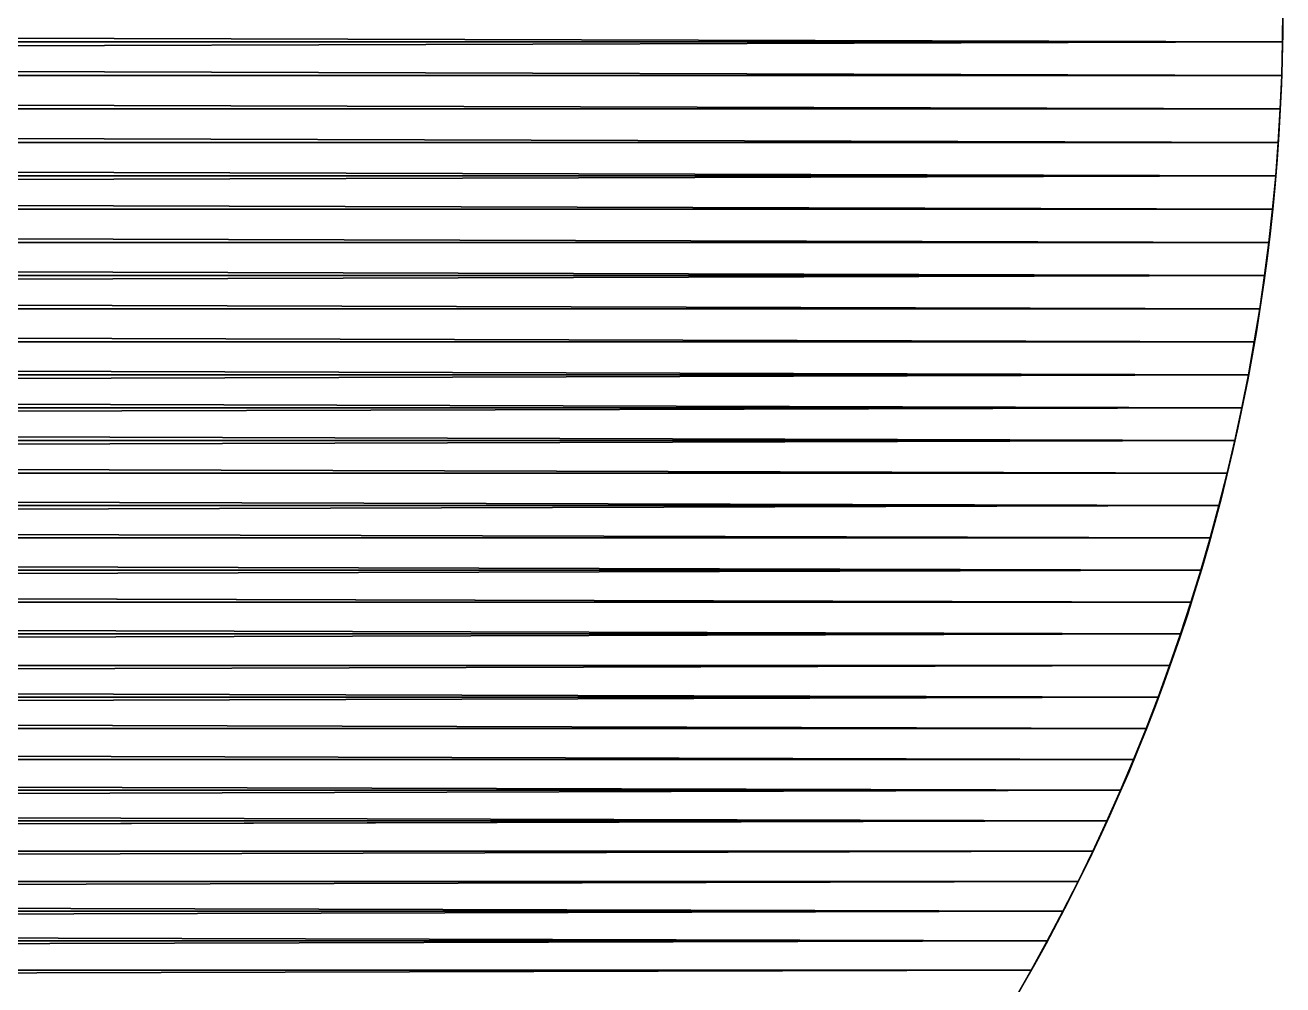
# Model space of a CAD drawing. Header units: millimetres. Extents: x 2995 to 3227, y 1383 to 1648.
# Drawn here: x 3072.868 to 3073.83, y 1604.346 to 1605.08 of the extents above; entities that cross this region are included whole.
import ezdxf

# ---------------------------------------------------------------- set-up
doc = ezdxf.new("R2010")
doc.units = ezdxf.units.MM

# ---------------------------------------------------------------- blocks, each defined once
blk = doc.blocks.new('EjeDireccion_5')
for p, q in [((20.1771, 68.7601, 6), (20.1771, 68.7601)), ((20.2027, 68.76076, 6), (20.2027, 68.76076)), ((20.04946, 68.75028, 6), (20.04946, 68.75028)), ((20.07491, 68.75312, 6), (20.07491, 68.75312)), ((20.10041, 68.75552, 6), (20.10041, 68.75552)), ((20.12595, 68.75748, 6), (20.12595, 68.75748)), ((20.15151, 68.75901, 6), (20.15151, 68.75901)), ((19.99872, 68.7433, 6), (19.99872, 68.7433)), ((20.02406, 68.74701, 6), (20.02406, 68.74701)), ((19.94824, 68.7346, 6), (19.94824, 68.7346)), ((19.97344, 68.73917, 6), (19.97344, 68.73917)), ((19.8981, 68.72418, 6), (19.8981, 68.72418)), ((19.92312, 68.72961, 6), (19.92312, 68.72961)), ((19.84833, 68.71205, 6), (19.84833, 68.71205)), ((19.87316, 68.71833, 6), (19.87316, 68.71833)), ((19.82361, 68.70536, 6), (19.82361, 68.70536)), ((19.79901, 68.69824, 6), (19.79901, 68.69824)), ((19.75019, 68.68274, 6), (19.75019, 68.68274)), ((19.77454, 68.6907, 6), (19.77454, 68.6907)), ((19.72599, 68.67437, 6), (19.72599, 68.67437)), ((19.70193, 68.66559, 6), (19.70193, 68.66559)), ((19.67803, 68.6564, 6), (19.67803, 68.6564)), ((19.65428, 68.6468, 6), (19.65428, 68.6468)), ((19.63071, 68.6368, 6), (19.63071, 68.6368)), ((19.60731, 68.62639, 6), (19.60731, 68.62639)), ((19.58408, 68.61559, 6), (19.58408, 68.61559)), ((19.56105, 68.60439, 6), (19.56105, 68.60439)), ((19.53821, 68.59281, 6), (19.53821, 68.59281)), ((19.51557, 68.58083, 6), (19.51557, 68.58083)), ((19.49314, 68.56847, 6), (19.49314, 68.56847))]:
    blk.add_line(p, q)
at = {"color": 250, "true_color": 0x1e1e1e}
for centre in [(20.22831, 67.26098, 6), (20.22831, 67.26098)]:
    blk.add_arc(centre, 1.5, 90, 180, dxfattribs=at)
mesh = blk.add_polyface(dxfattribs=at)
corners = [(20.22831, 68.76098, 6), (20.22831, 59.99874, 6), (29.04732, 64.16248, 6), (29.1182, 64.12868, 6), (29.19076, 64.09862, 6), (39.72831, 59.99874, 6), (29.26478, 64.07241, 6), (29.34008, 64.05011, 6), (29.41644, 64.03177, 6), (29.49366, 64.01746, 6), (29.57152, 64.00721, 6), (29.64981, 64.00105, 6), (29.72831, 63.99899, 6), (29.80681, 64.00105, 6), (29.8851, 64.00721, 6), (29.96296, 64.01746, 6), (30.04018, 64.03177, 6), (30.11654, 64.05011, 6), (30.19183, 64.07241, 6), (30.26586, 64.09862, 6), (30.33841, 64.12868, 6), (30.40929, 64.16248, 6), (30.47831, 64.19996, 6), (30.54527, 64.24099, 6), (30.60999, 64.28547, 6), (30.67229, 64.33328, 6), (30.732, 64.38428, 6), (30.78897, 64.43833, 6), (30.84303, 64.4953, 6), (30.89403, 64.55501, 6), (18.72831, 57.99874, 6), (23.04232, 55.9909, 6), (51.40198, 57.99874, 6), (23.35548, 55.96625, 6), (23.66692, 55.92525, 6), (23.97578, 55.86801, 6), (24.28122, 55.79467, 6), (24.58241, 55.70546, 6), (24.87852, 55.6006, 6), (25.16873, 55.48039, 6), (43.92467, 55.6006, 6), (28.72009, 50.31314, 6), (28.72831, 49.99912, 6)]
mesh.append_faces([[corners[k] for k in face] for face in [(2, 1, 3), (3, 1, 4), (4, 5, 6), (6, 5, 7), (7, 5, 8), (8, 5, 9), (9, 5, 10), (10, 5, 11), (11, 5, 12), (12, 5, 13), (13, 5, 14), (14, 5, 15), (15, 5, 16), (16, 5, 17), (17, 5, 18), (18, 5, 19), (19, 5, 20), (20, 5, 21), (21, 5, 22), (22, 5, 23), (23, 5, 24), (24, 5, 25), (25, 5, 26), (26, 5, 27), (27, 5, 28), (28, 5, 29), (30, 31, 32)]], dxfattribs={"vtx0": -1, "vtx1": -1, "color": 250})
mesh.append_faces([[corners[k] for k in face] for face in [(0, 1, 2)]], dxfattribs={"vtx0": -1, "vtx1": -1, "vtx2": -1, "color": 250})
mesh.append_faces([[corners[k] for k in face] for face in [(4, 1, 5), (32, 31, 33), (32, 33, 34), (32, 34, 35), (32, 35, 36), (32, 36, 37), (32, 37, 38), (32, 38, 39), (40, 41, 42)]], dxfattribs={"vtx0": -1, "vtx2": -1, "color": 250})
mesh = blk.add_polyface(dxfattribs=at)
corners = [(19.40563, 68.51525, 6), (19.38434, 60.2587, 6), (19.40563, 60.24447, 6), (19.42717, 60.23061, 6), (19.42717, 68.52912, 6), (19.44893, 60.21711, 6), (19.47093, 68.55573, 6), (19.47093, 60.20399, 6), (19.49314, 60.19125, 6), (19.51557, 68.58083, 6), (19.51557, 60.17889, 6), (19.53821, 60.16691, 6), (19.56105, 68.60439, 6), (19.56105, 60.15533, 6), (19.58408, 68.61559, 6), (19.58408, 60.14413, 6), (19.60731, 68.62639, 6), (19.60731, 60.13333, 6), (19.63071, 60.12293, 6), (19.63071, 68.6368, 6), (19.65428, 60.11292, 6), (19.65428, 68.6468, 6), (19.67803, 60.10332, 6), (19.70193, 68.66559, 6), (19.70193, 60.09413, 6), (19.72599, 60.08535, 6), (19.75019, 68.68274, 6), (19.75019, 60.07698, 6), (19.77454, 60.06903, 6), (19.79901, 68.69824, 6), (19.79901, 60.06149, 6), (19.82361, 60.05437, 6), (19.82361, 68.70536, 6), (19.84833, 60.04767, 6), (19.84833, 68.71205, 6), (19.87316, 60.04139, 6), (19.8981, 68.72418, 6), (19.8981, 60.03554, 6), (19.92312, 68.72961, 6), (19.92312, 60.03012, 6), (19.94824, 68.7346, 6), (19.94824, 60.02512, 6), (19.97344, 60.02055, 6), (19.97344, 68.73917, 6), (19.99872, 60.01642, 6), (19.99872, 68.7433, 6), (20.02406, 60.01271, 6), (20.02406, 68.74701, 6), (20.04946, 60.00944, 6), (20.04946, 68.75028, 6), (20.07491, 60.00661, 6), (20.10041, 68.75552, 6), (20.10041, 60.00421, 6), (20.12595, 60.00224, 6), (20.12595, 68.75748, 6), (20.15151, 60.00071, 6), (20.15151, 68.75901, 6), (20.1771, 59.99962, 6), (20.1771, 68.7601, 6), (20.2027, 59.99896, 6), (20.2027, 68.76076, 6), (20.22831, 59.99874, 6), (23.04232, 55.9909, 6), (18.72831, 57.99874, 6), (18.72831, 55.99418, 6)]
mesh.append_faces([[corners[k] for k in face] for face in [(62, 63, 64)]], dxfattribs={"vtx0": -1, "color": 250})
mesh.append_faces([[corners[k] for k in face] for face in [(0, 1, 2), (0, 2, 3), (4, 3, 5), (6, 5, 7), (6, 7, 8), (9, 8, 10), (9, 10, 11), (12, 11, 13), (14, 13, 15), (16, 15, 17), (16, 17, 18), (19, 18, 20), (21, 20, 22), (23, 22, 24), (23, 24, 25), (26, 25, 27), (26, 27, 28), (29, 28, 30), (29, 30, 31), (32, 31, 33), (34, 33, 35), (36, 35, 37), (38, 37, 39), (40, 39, 41), (40, 41, 42), (43, 42, 44), (45, 44, 46), (47, 46, 48), (49, 48, 50), (51, 50, 52), (51, 52, 53), (54, 53, 55), (56, 55, 57), (58, 57, 59), (60, 59, 61)]], dxfattribs={"vtx0": -1, "vtx2": -1, "color": 250})
mesh = blk.add_polyface(dxfattribs=at)
corners = [(51.40198, 57.99874), (18.72831, 55.99418), (18.72831, 57.99874), (23.04232, 55.9909), (23.35548, 55.96625), (23.66692, 55.92525), (23.97578, 55.86801), (24.28122, 55.79467), (24.58241, 55.70546), (19.8981, 60.03554), (19.8981, 68.72418), (19.92312, 60.03012), (19.92312, 68.72961), (19.94824, 60.02512), (19.94824, 68.7346), (19.97344, 60.02055), (19.97344, 68.73917), (19.99872, 60.01642), (20.02406, 68.74701), (20.02406, 60.01271), (20.04946, 60.00944), (20.04946, 68.75028), (20.07491, 60.00661), (20.07491, 68.75312), (20.10041, 60.00421), (20.10041, 68.75552), (20.12595, 60.00224), (20.12595, 68.75748), (20.15151, 60.00071), (20.15151, 68.75901), (20.1771, 59.99962), (20.2027, 68.76076), (20.2027, 59.99896), (20.22831, 59.99874), (26.39961, 64.41718), (26.46078, 64.24445), (26.5309, 64.07516), (26.60979, 63.90978), (26.69722, 63.74874), (26.79296, 63.59251), (26.89675, 63.44149), (27.0083, 63.29612), (27.1273, 63.15679), (27.25344, 63.02387), (27.38635, 62.89774), (27.52569, 62.77873), (27.67106, 62.66718), (27.82207, 62.5634), (27.97831, 62.46765), (28.13934, 62.38022), (28.30473, 62.30133), (28.47402, 62.23121), (28.64675, 62.17004), (28.82244, 62.118), (29.00062, 62.07523), (39.72831, 59.99874), (29.18079, 62.04183), (29.36246, 62.01792), (29.54513, 62.00354), (29.72831, 61.99874), (29.91148, 62.00354), (30.09416, 62.01792), (30.27583, 62.04183), (30.456, 62.07523), (30.63418, 62.118)]
mesh.append_faces([[corners[k] for k in face] for face in [(0, 1, 2)]], dxfattribs={"vtx0": -1, "color": 250})
mesh.append_faces([[corners[k] for k in face] for face in [(1, 0, 3), (3, 0, 4), (4, 0, 5), (5, 0, 6), (6, 0, 7), (7, 0, 8), (9, 10, 11), (11, 12, 13), (13, 14, 15), (15, 16, 17), (17, 18, 19), (19, 18, 20), (20, 21, 22), (22, 23, 24), (24, 25, 26), (26, 27, 28), (28, 29, 30), (30, 31, 32), (32, 31, 33), (33, 54, 55)]], dxfattribs={"vtx0": -1, "vtx1": -1, "color": 250})
mesh.append_faces([[corners[k] for k in face] for face in [(33, 34, 35), (33, 35, 36), (33, 36, 37), (33, 37, 38), (33, 38, 39), (33, 39, 40), (33, 40, 41), (33, 41, 42), (33, 42, 43), (33, 43, 44), (33, 44, 45), (33, 45, 46), (33, 46, 47), (33, 47, 48), (33, 48, 49), (33, 49, 50), (33, 50, 51), (33, 51, 52), (33, 52, 53), (33, 53, 54), (55, 54, 56), (55, 56, 57), (55, 57, 58), (55, 58, 59), (55, 59, 60), (55, 60, 61), (55, 61, 62), (55, 62, 63), (55, 63, 64)]], dxfattribs={"vtx0": -1, "vtx2": -1, "color": 250})
mesh = blk.add_polyface(dxfattribs=at)
corners = [(19.79901, 60.06149), (19.77454, 68.6907), (19.79901, 68.69824), (19.82361, 60.05437), (19.82361, 68.70536), (19.84833, 68.71205), (19.84833, 60.04767), (19.87316, 60.04139), (19.87316, 68.71833), (19.8981, 60.03554), (19.8981, 68.72418), (19.92312, 60.03012), (19.92312, 68.72961), (19.94824, 60.02512), (19.94824, 68.7346), (19.97344, 60.02055), (19.97344, 68.73917), (19.99872, 60.01642), (19.99872, 68.7433), (20.02406, 68.74701), (20.04946, 60.00944), (20.04946, 68.75028), (20.07491, 60.00661), (20.07491, 68.75312), (20.10041, 60.00421), (20.10041, 68.75552), (20.12595, 60.00224), (20.12595, 68.75748), (20.15151, 60.00071), (20.15151, 68.75901), (20.1771, 59.99962), (20.1771, 68.7601), (20.2027, 68.76076), (20.22831, 59.99874), (20.22831, 68.76098), (26.22831, 68.76098), (26.22831, 65.49874), (26.23311, 65.31557), (26.24748, 65.13289), (26.2714, 64.95122), (26.30479, 64.77105), (26.34757, 64.59288), (26.39961, 64.41718), (39.72831, 59.99874), (33.05701, 64.41718), (33.10905, 64.59288), (33.15183, 64.77105), (33.18522, 64.95122), (33.20914, 65.13289), (33.22351, 65.31557), (33.22831, 65.49874), (33.22831, 68.76098), (39.72831, 68.76098), (51.40198, 59.99874), (40.21944, 68.75455), (40.71023, 68.73527), (41.20035, 68.70314), (41.68946, 68.6582), (42.17722, 68.60047), (42.66331, 68.52999), (43.14739, 68.44681), (43.62912, 68.35099), (44.10818, 68.24259), (44.58424, 68.12168), (45.05696, 67.98836), (45.52604, 67.84271)]
mesh.append_faces([[corners[k] for k in face] for face in [(0, 2, 3), (3, 5, 6), (6, 5, 7), (7, 8, 9)]], dxfattribs={"vtx0": -1, "vtx1": -1, "color": 250})
mesh.append_faces([[corners[k] for k in face] for face in [(0, 1, 2), (3, 2, 4), (3, 4, 5), (7, 5, 8), (9, 8, 10), (11, 10, 12), (13, 12, 14), (15, 14, 16), (17, 16, 18), (17, 18, 19), (20, 19, 21), (22, 21, 23), (24, 23, 25), (26, 25, 27), (28, 27, 29), (30, 29, 31), (30, 31, 32), (33, 32, 34), (33, 34, 35), (33, 35, 36), (33, 36, 37), (33, 37, 38), (33, 38, 39), (33, 39, 40), (33, 40, 41), (33, 41, 42), (43, 44, 45), (43, 45, 46), (43, 46, 47), (43, 47, 48), (43, 48, 49), (43, 49, 50), (43, 50, 51), (43, 51, 52), (53, 52, 54), (53, 54, 55), (53, 55, 56), (53, 56, 57), (53, 57, 58), (53, 58, 59), (53, 59, 60), (53, 60, 61), (53, 61, 62), (53, 62, 63), (53, 63, 64), (53, 64, 65)]], dxfattribs={"vtx0": -1, "vtx2": -1, "color": 250})
mesh = blk.add_polyface(dxfattribs=at)
corners = [(20.12595, 68.75748, 6), (20.15151, 60.00071, 6), (20.15151, 68.75901, 6), (20.1771, 59.99962, 6), (20.1771, 68.7601, 6), (20.2027, 59.99896, 6), (20.2027, 68.76076, 6), (20.22831, 59.99874, 6), (20.22831, 68.76098, 6), (28.72461, 64.38428, 6), (28.66765, 64.43833, 6), (28.61359, 64.4953, 6), (28.56259, 64.55501, 6), (28.51478, 64.61732, 6), (28.4703, 64.68204, 6), (28.42927, 64.74899, 6), (28.3918, 64.81801, 6), (28.35799, 64.88889, 6), (28.32794, 64.96144, 6), (28.30172, 65.03547, 6), (28.27942, 65.11077, 6), (28.26109, 65.18713, 6), (28.24678, 65.26434, 6), (28.23653, 65.3422, 6), (28.23036, 65.42049, 6), (28.22831, 65.49899, 6), (28.72461, 66.61371, 6), (28.66765, 66.55965, 6), (28.61359, 66.50269, 6), (28.56259, 66.44297, 6), (28.51478, 66.38067, 6), (28.4703, 66.31595, 6), (28.42927, 66.24899, 6), (28.3918, 66.17998, 6), (28.35799, 66.1091, 6), (28.32794, 66.03655, 6), (28.30172, 65.96252, 6), (28.27942, 65.88722, 6), (28.26109, 65.81086, 6), (28.24678, 65.73365, 6), (28.23653, 65.65579, 6), (28.23036, 65.5775, 6)]
mesh.append_faces([[corners[k] for k in face] for face in [(0, 1, 2), (2, 3, 4), (4, 5, 6), (6, 7, 8), (26, 8, 27), (27, 8, 28), (28, 8, 29), (29, 8, 30), (30, 8, 31), (31, 8, 32), (32, 8, 33), (33, 8, 34), (34, 8, 35), (35, 8, 36), (36, 8, 37), (37, 8, 38), (38, 8, 39), (39, 8, 40), (40, 8, 41), (41, 8, 25)]], dxfattribs={"vtx0": -1, "vtx1": -1, "color": 250})
mesh.append_faces([[corners[k] for k in face] for face in [(8, 9, 10), (8, 10, 11), (8, 11, 12), (8, 12, 13), (8, 13, 14), (8, 14, 15), (8, 15, 16), (8, 16, 17), (8, 17, 18), (8, 18, 19), (8, 19, 20), (8, 20, 21), (8, 21, 22), (8, 22, 23), (8, 23, 24), (8, 24, 25)]], dxfattribs={"vtx0": -1, "vtx2": -1, "color": 250})
mesh = blk.add_polyface(dxfattribs=at)
corners = [(20.15151, 68.75901, 6), (20.1771, 68.7601), (20.15151, 68.75901), (20.1771, 68.7601, 6)]
mesh.append_faces([[corners[k] for k in face] for face in [(0, 1, 2), (1, 0, 3)]], dxfattribs={"vtx0": -1, "color": 250})
mesh = blk.add_polyface(dxfattribs=at)
corners = [(20.1771, 68.7601, 6), (20.2027, 68.76076), (20.1771, 68.7601), (20.2027, 68.76076, 6)]
mesh.append_faces([[corners[k] for k in face] for face in [(0, 1, 2), (1, 0, 3)]], dxfattribs={"vtx0": -1, "color": 250})
mesh = blk.add_polyface(dxfattribs=at)
corners = [(20.2027, 68.76076), (20.22831, 68.76098, 6), (20.22831, 68.76098), (20.2027, 68.76076, 6)]
mesh.append_faces([[corners[k] for k in face] for face in [(0, 1, 2), (1, 0, 3)]], dxfattribs={"vtx0": -1, "color": 250})
mesh = blk.add_polyface(dxfattribs=at)
corners = [(19.26195, 68.40821, 6), (19.26195, 60.35151, 6), (19.28168, 68.42455, 6), (19.30168, 60.31918, 6), (19.30168, 68.44054, 6), (19.32195, 68.45619, 6), (19.32195, 60.30353, 6), (19.34249, 68.47149, 6), (19.36329, 60.27329, 6), (19.36329, 68.48643, 6), (19.38434, 60.2587, 6), (19.38434, 68.50102, 6), (19.40563, 68.51525, 6), (19.42717, 60.23061, 6), (19.42717, 68.52912, 6), (19.44893, 60.21711, 6), (19.44893, 68.54261, 6), (19.47093, 68.55573, 6), (19.49314, 60.19125, 6), (19.49314, 68.56847, 6), (19.51557, 68.58083, 6), (19.53821, 60.16691, 6), (19.53821, 68.59281, 6), (19.56105, 68.60439, 6), (19.56105, 60.15533, 6), (19.58408, 68.61559, 6), (19.58408, 60.14413, 6), (19.60731, 68.62639, 6), (19.63071, 60.12293, 6), (19.63071, 68.6368, 6), (19.65428, 60.11292, 6), (19.65428, 68.6468, 6), (19.67803, 60.10332, 6), (19.67803, 68.6564, 6), (19.70193, 68.66559, 6), (19.72599, 60.08535, 6), (19.72599, 68.67437, 6), (19.75019, 68.68274, 6), (19.77454, 60.06903, 6), (19.77454, 68.6907, 6), (19.79901, 68.69824, 6), (19.82361, 60.05437, 6), (19.82361, 68.70536, 6), (19.84833, 60.04767, 6), (19.84833, 68.71205, 6), (19.87316, 60.04139, 6), (19.87316, 68.71833, 6), (19.8981, 68.72418, 6), (19.8981, 60.03554, 6), (19.92312, 68.72961, 6), (19.92312, 60.03012, 6), (19.94824, 68.7346, 6), (19.97344, 60.02055, 6), (19.97344, 68.73917, 6), (19.99872, 60.01642, 6), (19.99872, 68.7433, 6), (20.02406, 60.01271, 6), (20.02406, 68.74701, 6), (20.04946, 60.00944, 6), (20.04946, 68.75028, 6), (20.07491, 60.00661, 6), (20.07491, 68.75312, 6), (20.10041, 68.75552, 6), (20.12595, 60.00224, 6), (20.12595, 68.75748, 6)]
mesh.append_faces([[corners[k] for k in face] for face in [(0, 1, 2), (2, 3, 4), (4, 3, 5), (5, 6, 7), (7, 8, 9), (9, 10, 11), (11, 10, 12), (12, 13, 14), (14, 15, 16), (16, 15, 17), (17, 18, 19), (19, 18, 20), (20, 21, 22), (22, 21, 23), (23, 24, 25), (25, 26, 27), (27, 28, 29), (29, 30, 31), (31, 32, 33), (33, 32, 34), (34, 35, 36), (36, 35, 37), (37, 38, 39), (39, 38, 40), (40, 41, 42), (42, 43, 44), (44, 45, 46), (46, 45, 47), (47, 48, 49), (49, 50, 51), (51, 52, 53), (53, 54, 55), (55, 56, 57), (57, 58, 59), (59, 60, 61), (61, 60, 62), (62, 63, 64)]], dxfattribs={"vtx0": -1, "vtx1": -1, "color": 250})
mesh = blk.add_polyface(dxfattribs=at)
corners = [(20.02406, 68.74701, 6), (20.04946, 68.75028), (20.02406, 68.74701), (20.04946, 68.75028, 6)]
mesh.append_faces([[corners[k] for k in face] for face in [(0, 1, 2), (1, 0, 3)]], dxfattribs={"vtx0": -1, "color": 250})
mesh = blk.add_polyface(dxfattribs=at)
corners = [(20.04946, 68.75028), (20.07491, 68.75312, 6), (20.07491, 68.75312), (20.04946, 68.75028, 6)]
mesh.append_faces([[corners[k] for k in face] for face in [(0, 1, 2), (1, 0, 3)]], dxfattribs={"vtx0": -1, "color": 250})
mesh = blk.add_polyface(dxfattribs=at)
corners = [(20.07491, 68.75312, 6), (20.10041, 68.75552), (20.07491, 68.75312), (20.10041, 68.75552, 6)]
mesh.append_faces([[corners[k] for k in face] for face in [(0, 1, 2), (1, 0, 3)]], dxfattribs={"vtx0": -1, "color": 250})
mesh = blk.add_polyface(dxfattribs=at)
corners = [(20.10041, 68.75552), (20.12595, 68.75748, 6), (20.12595, 68.75748), (20.10041, 68.75552, 6)]
mesh.append_faces([[corners[k] for k in face] for face in [(0, 1, 2), (1, 0, 3)]], dxfattribs={"vtx0": -1, "color": 250})
mesh = blk.add_polyface(dxfattribs=at)
corners = [(20.12595, 68.75748, 6), (20.15151, 68.75901), (20.12595, 68.75748), (20.15151, 68.75901, 6)]
mesh.append_faces([[corners[k] for k in face] for face in [(0, 1, 2), (1, 0, 3)]], dxfattribs={"vtx0": -1, "color": 250})
mesh = blk.add_polyface(dxfattribs=at)
corners = [(19.97344, 68.73917, 6), (19.99872, 68.7433), (19.97344, 68.73917), (19.99872, 68.7433, 6)]
mesh.append_faces([[corners[k] for k in face] for face in [(0, 1, 2), (1, 0, 3)]], dxfattribs={"vtx0": -1, "color": 250})
mesh = blk.add_polyface(dxfattribs=at)
corners = [(19.99872, 68.7433), (20.02406, 68.74701, 6), (20.02406, 68.74701), (19.99872, 68.7433, 6)]
mesh.append_faces([[corners[k] for k in face] for face in [(0, 1, 2), (1, 0, 3)]], dxfattribs={"vtx0": -1, "color": 250})
mesh = blk.add_polyface(dxfattribs=at)
corners = [(19.92312, 68.72961, 6), (19.94824, 68.7346), (19.92312, 68.72961), (19.94824, 68.7346, 6)]
mesh.append_faces([[corners[k] for k in face] for face in [(0, 1, 2), (1, 0, 3)]], dxfattribs={"vtx0": -1, "color": 250})
mesh = blk.add_polyface(dxfattribs=at)
corners = [(19.94824, 68.7346), (19.97344, 68.73917, 6), (19.97344, 68.73917), (19.94824, 68.7346, 6)]
mesh.append_faces([[corners[k] for k in face] for face in [(0, 1, 2), (1, 0, 3)]], dxfattribs={"vtx0": -1, "color": 250})
mesh = blk.add_polyface(dxfattribs=at)
corners = [(19.87316, 68.71833), (19.8981, 68.72418, 6), (19.8981, 68.72418), (19.87316, 68.71833, 6)]
mesh.append_faces([[corners[k] for k in face] for face in [(0, 1, 2), (1, 0, 3)]], dxfattribs={"vtx0": -1, "color": 250})
mesh = blk.add_polyface(dxfattribs=at)
corners = [(19.8981, 68.72418, 6), (19.92312, 68.72961), (19.8981, 68.72418), (19.92312, 68.72961, 6)]
mesh.append_faces([[corners[k] for k in face] for face in [(0, 1, 2), (1, 0, 3)]], dxfattribs={"vtx0": -1, "color": 250})
mesh = blk.add_polyface(dxfattribs=at)
corners = [(19.82361, 68.70536), (19.84833, 68.71205, 6), (19.84833, 68.71205), (19.82361, 68.70536, 6)]
mesh.append_faces([[corners[k] for k in face] for face in [(0, 1, 2), (1, 0, 3)]], dxfattribs={"vtx0": -1, "color": 250})
mesh = blk.add_polyface(dxfattribs=at)
corners = [(19.84833, 68.71205, 6), (19.87316, 68.71833), (19.84833, 68.71205), (19.87316, 68.71833, 6)]
mesh.append_faces([[corners[k] for k in face] for face in [(0, 1, 2), (1, 0, 3)]], dxfattribs={"vtx0": -1, "color": 250})
mesh = blk.add_polyface(dxfattribs=at)
corners = [(19.79901, 68.69824, 6), (19.82361, 68.70536), (19.79901, 68.69824), (19.82361, 68.70536, 6)]
mesh.append_faces([[corners[k] for k in face] for face in [(0, 1, 2), (1, 0, 3)]], dxfattribs={"vtx0": -1, "color": 250})
mesh = blk.add_polyface(dxfattribs=at)
corners = [(19.77454, 68.6907), (19.79901, 68.69824, 6), (19.79901, 68.69824), (19.77454, 68.6907, 6)]
mesh.append_faces([[corners[k] for k in face] for face in [(0, 1, 2), (1, 0, 3)]], dxfattribs={"vtx0": -1, "color": 250})
mesh = blk.add_polyface(dxfattribs=at)
corners = [(19.22334, 60.38517), (19.2425, 68.39155), (19.2425, 60.36817), (19.26195, 68.40821), (19.26195, 60.35151), (19.28168, 60.33518), (19.28168, 68.42455), (19.30168, 68.44054), (19.30168, 60.31918), (19.32195, 68.45619), (19.32195, 60.30353), (19.34249, 68.47149), (19.34249, 60.28823), (19.36329, 60.27329), (19.36329, 68.48643), (19.38434, 68.50102), (19.38434, 60.2587), (19.40563, 60.24447), (19.40563, 68.51525), (19.42717, 68.52912), (19.42717, 60.23061), (19.44893, 68.54261), (19.44893, 60.21711), (19.47093, 68.55573), (19.47093, 60.20399), (19.49314, 68.56847), (19.49314, 60.19125), (19.51557, 68.58083), (19.51557, 60.17889), (19.53821, 68.59281), (19.53821, 60.16691), (19.56105, 60.15533), (19.56105, 68.60439), (19.58408, 68.61559), (19.58408, 60.14413), (19.60731, 68.62639), (19.60731, 60.13333), (19.63071, 68.6368), (19.63071, 60.12293), (19.65428, 60.11292), (19.65428, 68.6468), (19.67803, 60.10332), (19.67803, 68.6564), (19.70193, 60.09413), (19.70193, 68.66559), (19.72599, 68.67437), (19.72599, 60.08535), (19.75019, 68.68274), (19.75019, 60.07698), (19.77454, 60.06903), (19.77454, 68.6907), (19.79901, 60.06149)]
mesh.append_faces([[corners[k] for k in face] for face in [(0, 1, 2), (2, 3, 4), (4, 3, 5), (5, 7, 8), (8, 9, 10), (10, 11, 12), (12, 11, 13), (13, 15, 16), (16, 15, 17), (17, 19, 20), (20, 21, 22), (22, 23, 24), (24, 25, 26), (26, 27, 28), (28, 29, 30), (30, 29, 31), (31, 33, 34), (34, 35, 36), (36, 37, 38), (38, 37, 39), (39, 40, 41), (41, 42, 43), (43, 45, 46), (46, 47, 48), (48, 47, 49), (49, 50, 51)]], dxfattribs={"vtx0": -1, "vtx1": -1, "color": 250})
mesh.append_faces([[corners[k] for k in face] for face in [(2, 1, 3), (5, 3, 6), (5, 6, 7), (8, 7, 9), (10, 9, 11), (13, 11, 14), (13, 14, 15), (17, 15, 18), (17, 18, 19), (20, 19, 21), (22, 21, 23), (24, 23, 25), (26, 25, 27), (28, 27, 29), (31, 29, 32), (31, 32, 33), (34, 33, 35), (36, 35, 37), (39, 37, 40), (41, 40, 42), (43, 42, 44), (43, 44, 45), (46, 45, 47), (49, 47, 50)]], dxfattribs={"vtx0": -1, "vtx2": -1, "color": 250})
mesh = blk.add_polyface(dxfattribs=at)
corners = [(19.72599, 68.67437, 6), (19.75019, 68.68274), (19.72599, 68.67437), (19.75019, 68.68274, 6)]
mesh.append_faces([[corners[k] for k in face] for face in [(0, 1, 2), (1, 0, 3)]], dxfattribs={"vtx0": -1, "color": 250})
mesh = blk.add_polyface(dxfattribs=at)
corners = [(19.75019, 68.68274, 6), (19.77454, 68.6907), (19.75019, 68.68274), (19.77454, 68.6907, 6)]
mesh.append_faces([[corners[k] for k in face] for face in [(0, 1, 2), (1, 0, 3)]], dxfattribs={"vtx0": -1, "color": 250})
mesh = blk.add_polyface(dxfattribs=at)
corners = [(19.70193, 68.66559), (19.72599, 68.67437, 6), (19.72599, 68.67437), (19.70193, 68.66559, 6)]
mesh.append_faces([[corners[k] for k in face] for face in [(0, 1, 2), (1, 0, 3)]], dxfattribs={"vtx0": -1, "color": 250})
mesh = blk.add_polyface(dxfattribs=at)
corners = [(19.67803, 68.6564, 6), (19.70193, 68.66559), (19.67803, 68.6564), (19.70193, 68.66559, 6)]
mesh.append_faces([[corners[k] for k in face] for face in [(0, 1, 2), (1, 0, 3)]], dxfattribs={"vtx0": -1, "color": 250})
mesh = blk.add_polyface(dxfattribs=at)
corners = [(19.65428, 68.6468), (19.67803, 68.6564, 6), (19.67803, 68.6564), (19.65428, 68.6468, 6)]
mesh.append_faces([[corners[k] for k in face] for face in [(0, 1, 2), (1, 0, 3)]], dxfattribs={"vtx0": -1, "color": 250})
mesh = blk.add_polyface(dxfattribs=at)
corners = [(19.63071, 68.6368, 6), (19.65428, 68.6468), (19.63071, 68.6368), (19.65428, 68.6468, 6)]
mesh.append_faces([[corners[k] for k in face] for face in [(0, 1, 2), (1, 0, 3)]], dxfattribs={"vtx0": -1, "color": 250})
mesh = blk.add_polyface(dxfattribs=at)
corners = [(19.60731, 68.62639, 6), (19.63071, 68.6368), (19.60731, 68.62639), (19.63071, 68.6368, 6)]
mesh.append_faces([[corners[k] for k in face] for face in [(0, 1, 2), (1, 0, 3)]], dxfattribs={"vtx0": -1, "color": 250})
mesh = blk.add_polyface(dxfattribs=at)
corners = [(19.58408, 68.61559), (19.60731, 68.62639, 6), (19.60731, 68.62639), (19.58408, 68.61559, 6)]
mesh.append_faces([[corners[k] for k in face] for face in [(0, 1, 2), (1, 0, 3)]], dxfattribs={"vtx0": -1, "color": 250})
mesh = blk.add_polyface(dxfattribs=at)
corners = [(19.56105, 68.60439, 6), (19.58408, 68.61559), (19.56105, 68.60439), (19.58408, 68.61559, 6)]
mesh.append_faces([[corners[k] for k in face] for face in [(0, 1, 2), (1, 0, 3)]], dxfattribs={"vtx0": -1, "color": 250})
mesh = blk.add_polyface(dxfattribs=at)
corners = [(19.53821, 68.59281, 6), (19.56105, 68.60439), (19.53821, 68.59281), (19.56105, 68.60439, 6)]
mesh.append_faces([[corners[k] for k in face] for face in [(0, 1, 2), (1, 0, 3)]], dxfattribs={"vtx0": -1, "color": 250})
mesh = blk.add_polyface(dxfattribs=at)
corners = [(19.51557, 68.58083), (19.53821, 68.59281, 6), (19.53821, 68.59281), (19.51557, 68.58083, 6)]
mesh.append_faces([[corners[k] for k in face] for face in [(0, 1, 2), (1, 0, 3)]], dxfattribs={"vtx0": -1, "color": 250})
mesh = blk.add_polyface(dxfattribs=at)
corners = [(19.49314, 68.56847, 6), (19.51557, 68.58083), (19.49314, 68.56847), (19.51557, 68.58083, 6)]
mesh.append_faces([[corners[k] for k in face] for face in [(0, 1, 2), (1, 0, 3)]], dxfattribs={"vtx0": -1, "color": 250})
mesh = blk.add_polyface(dxfattribs=at)
corners = [(19.47093, 68.55573, 6), (19.49314, 68.56847), (19.47093, 68.55573), (19.49314, 68.56847, 6)]
mesh.append_faces([[corners[k] for k in face] for face in [(0, 1, 2), (1, 0, 3)]], dxfattribs={"vtx0": -1, "color": 250})

msp = doc.modelspace()

# ---------------------------------------------------------------- block references
at = {"extrusion": (6.3699e-14, 0, -1), "rotation": 90.0000000000076}
msp.add_blockref('EjeDireccion_5', (-3005.06904, 1584.86404, -6), dxfattribs=at)

doc.saveas('drawing.dxf')
